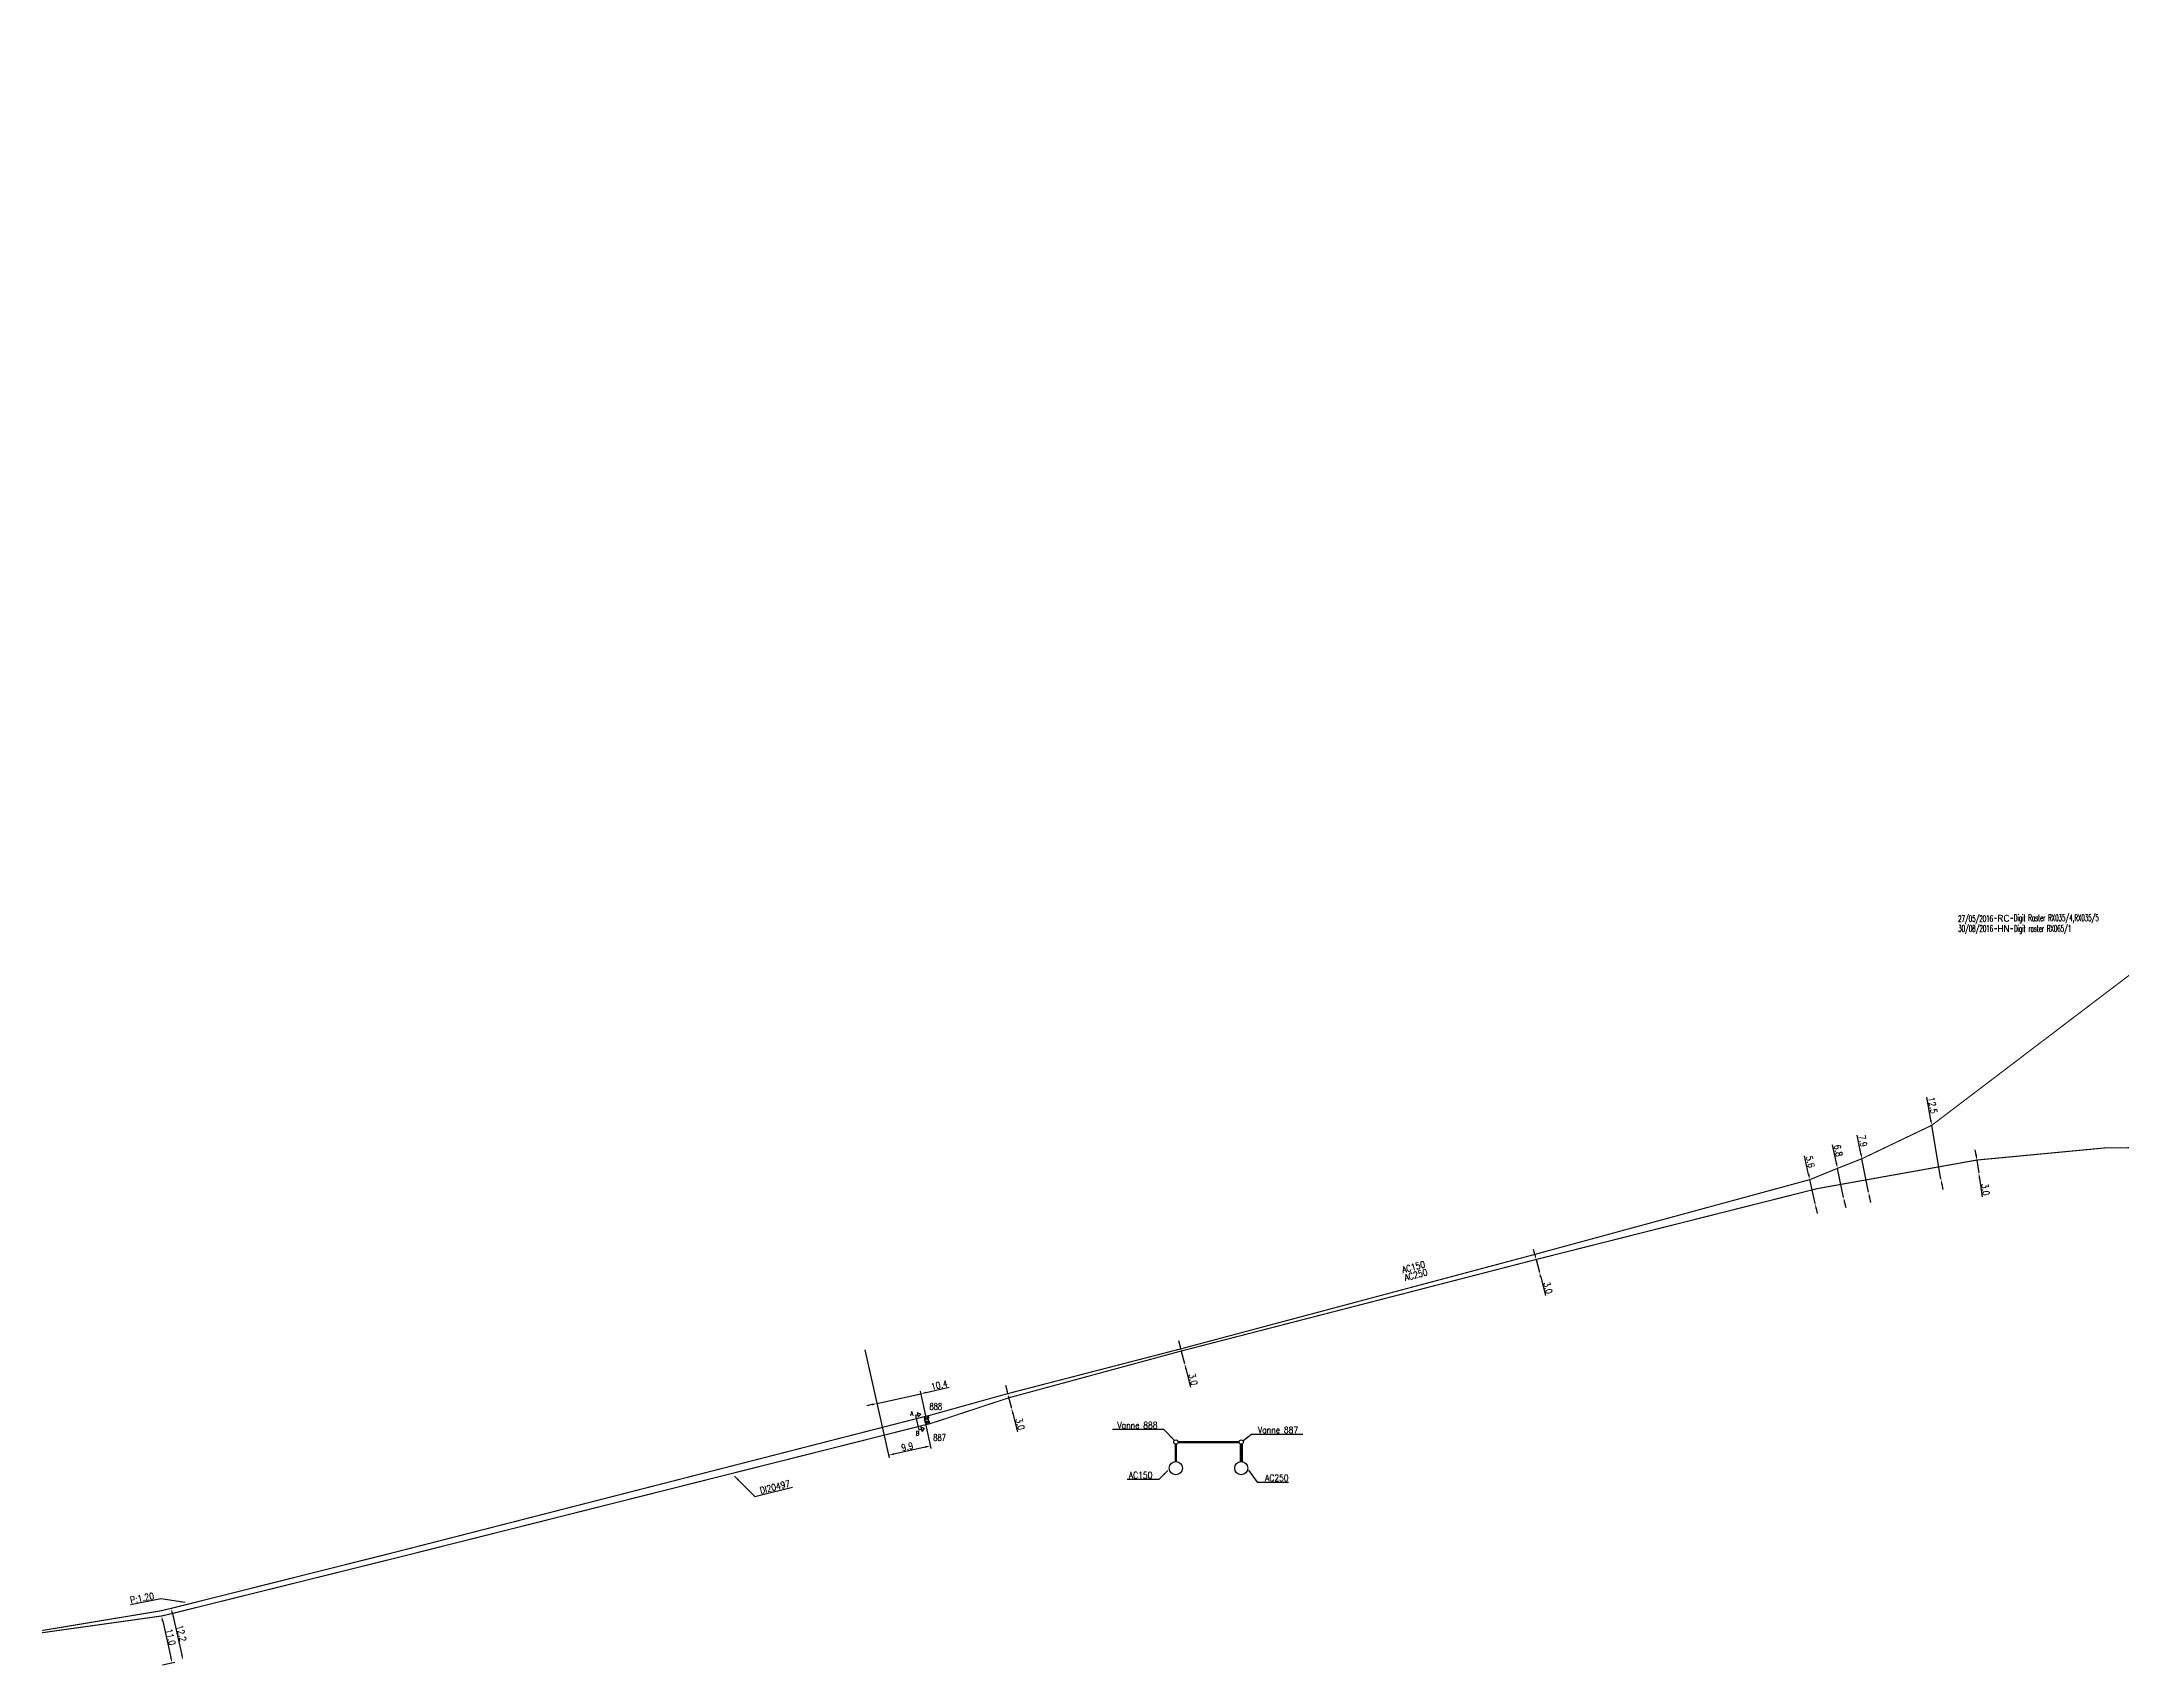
# Model space of a CAD drawing. Header units: millimetres. Extents: x 151000 to 151988, y 126000 to 127000.
# Drawn here: x 150999.9 to 151477.5, y 126562.9 to 126935.8 of the extents above; entities that cross this region are included whole.
import ezdxf
from ezdxf.enums import TextEntityAlignment as Align

# ---------------------------------------------------------------- set-up
doc = ezdxf.new("R2010")
doc.units = ezdxf.units.MM
doc.layers.get('0').update_dxf_attribs({"linetype": 'CONTINUOUS'})
for name, color, linetype in [('G_120', 4, 'CONTINUOUS'), ('G_300', 7, 'CONTINUOUS'), ('G_900', 7, 'CONTINUOUS'), ('G_910', 7, 'CONTINUOUS')]:
    doc.layers.add(name, color=color, linetype=linetype)
doc.styles.get("Standard").update_dxf_attribs({"font": 'romans.shx', "width": 0.85})
doc.linetypes.add('G_CROSS_COUNTRY', pattern='A,8,-7.08,["CROSS COUNTRY",Standard,S=1,R=0,X=-6.34,Y=-0.5],-7.08', length=22.16)
doc.dimstyles.get("Standard").update_dxf_attribs({"dimtxt": 1.5, "dimasz": 1.2, "dimexe": 0.625, "dimexo": 0.625, "dimgap": 0.25, "dimtad": 1, "dimdec": 1, "dimzin": 0, "dimdsep": 46, "dimtxsty": 'Standard', "dimcen": -0.5, "dimadec": 0, "dimazin": 0, "dimtfac": 1, "dimtdec": 1, "dimtmove": 0, "dimatfit": 3, "dimfxl": 0, "dimtolj": 1, "dimtzin": 0, "dimarcsym": 0})

# ---------------------------------------------------------------- blocks, each defined once
blk = doc.blocks.new('*D54')
at = {"layer": 'G_120', "color": 0, "linetype": 'Continuous', "lineweight": -2, "transparency": 16777216}
for p, q in [((151261.2, 126636.29), (151260.9, 126637.45)), ((151261.5, 126635.12), (151262.25, 126632.22)), ((151262.55, 126631.06), (151263.64, 126626.83))]:
    blk.add_line(p, q, dxfattribs=at)
at = {"layer": 'G_120', "color": 0, "linetype": 'Continuous', "transparency": 16777216}
for points in [[(151261.39, 126636.34), (151261.01, 126636.24), (151261.5, 126635.12)], [(151262.74, 126631.11), (151262.36, 126631.01), (151262.25, 126632.22)]]:
    blk.add_solid(points, dxfattribs=at)
at = {"layer": 'G_120', "color": 0, "linetype": 'Continuous', "transparency": 16777216, "insert": (151264.22, 126628.61), "char_height": 1.5, "attachment_point": 5, "rotation": 284.4915}
blk.add_mtext('\\A1;3.0', dxfattribs=at)
blk = doc.blocks.new('*D55')
at = {"layer": 'G_120', "color": 0, "linetype": 'Continuous', "lineweight": -2, "transparency": 16777216}
for p, q in [((151342.67, 126657.3), (151342.37, 126658.46)), ((151342.96, 126656.14), (151343.71, 126653.23)), ((151344, 126652.07), (151345.09, 126647.83))]:
    blk.add_line(p, q, dxfattribs=at)
at = {"layer": 'G_120', "color": 0, "linetype": 'Continuous', "transparency": 16777216}
for points in [[(151342.86, 126657.35), (151342.47, 126657.25), (151342.96, 126656.14)], [(151344.2, 126652.12), (151343.81, 126652.02), (151343.71, 126653.23)]]:
    blk.add_solid(points, dxfattribs=at)
at = {"layer": 'G_120', "color": 0, "linetype": 'Continuous', "transparency": 16777216, "insert": (151345.66, 126649.62), "char_height": 1.5, "attachment_point": 5, "rotation": 284.3214}
blk.add_mtext('\\A1;3.0', dxfattribs=at)
blk = doc.blocks.new('*D56')
at = {"layer": 'G_120', "color": 0, "linetype": 'Continuous', "lineweight": -2, "transparency": 16777216}
for p, q in [((151443.95, 126680.16), (151443.77, 126681.34)), ((151444.12, 126678.97), (151444.55, 126676)), ((151444.73, 126674.81), (151445.35, 126670.49))]:
    blk.add_line(p, q, dxfattribs=at)
at = {"layer": 'G_120', "color": 0, "linetype": 'Continuous', "transparency": 16777216}
for points in [[(151444.15, 126680.19), (151443.75, 126680.13), (151444.12, 126678.97)], [(151444.92, 126674.84), (151444.53, 126674.78), (151444.55, 126676)]]:
    blk.add_solid(points, dxfattribs=at)
at = {"layer": 'G_120', "color": 0, "linetype": 'Continuous', "transparency": 16777216, "insert": (151446.12, 126672.2), "char_height": 1.5, "attachment_point": 5, "rotation": 278.2798}
blk.add_mtext('\\A1;3.0', dxfattribs=at)
blk = doc.blocks.new('GIS_MODF')
at = {"color": 0, "linetype": 'Continuous', "flags": 128}
for points in [[(-2.18, -0.01), (-1.68, -0.01)], [(1.52, -0.01), (2.02, -0.01)]]:
    blk.add_lwpolyline(points, dxfattribs=at)
at = {"color": 0, "linetype": 'Continuous', "width": 0.5}
blk.add_attdef('DATE', text='', height=1.5, dxfattribs=at).set_placement((-2.5, -0.8), align=Align.RIGHT)
at = {"color": 0, "linetype": 'Continuous', "width": 1.771291}
blk.add_attdef('USER', text='', height=1.5, dxfattribs=at).set_placement((-1.51, -0.8), (1.28, -0.8), align=Align.FIT)
at = {"color": 0, "linetype": 'Continuous', "width": 0.5}
blk.add_attdef('DESC', (2.29, -0.8), '', height=1.5, dxfattribs=at)
blk = doc.blocks.new('*D57')
at = {"layer": 'G_120', "color": 0, "linetype": 'Continuous', "lineweight": -2, "transparency": 16777216}
blk.add_line((151029.89, 126574.85), (151032.08, 126565.3), dxfattribs=at)
at = {"layer": 'G_120', "color": 0, "linetype": 'Continuous', "transparency": 16777216}
for points in [[(151030.08, 126574.9), (151029.69, 126574.81), (151029.62, 126576.02)], [(151032.27, 126565.35), (151031.88, 126565.26), (151032.34, 126564.13)]]:
    blk.add_solid(points, dxfattribs=at)
at = {"layer": 'G_120', "color": 0, "linetype": 'Continuous', "transparency": 16777216, "insert": (151031.96, 126570.3), "char_height": 1.5, "attachment_point": 5, "rotation": 282.9147}
blk.add_mtext('\\A1;12.2', dxfattribs=at)
blk = doc.blocks.new('*D58')
at = {"layer": 'G_120', "color": 0, "linetype": 'Continuous', "lineweight": -2, "transparency": 16777216}
for p, q in [((151027.67, 126573.1), (151029.55, 126564.72)), ((151027.63, 126563.06), (151030.42, 126563.69))]:
    blk.add_line(p, q, dxfattribs=at)
at = {"layer": 'G_120', "color": 0, "linetype": 'Continuous', "transparency": 16777216}
for points in [[(151027.86, 126573.14), (151027.47, 126573.06), (151027.4, 126574.27)], [(151029.74, 126564.77), (151029.35, 126564.68), (151029.81, 126563.55)]]:
    blk.add_solid(points, dxfattribs=at)
at = {"layer": 'G_120', "color": 0, "linetype": 'Continuous', "transparency": 16777216, "insert": (151029.51, 126569.45), "char_height": 1.5, "attachment_point": 5, "rotation": 282.655}
blk.add_mtext('\\A1;11.0', dxfattribs=at)
blk = doc.blocks.new('*D59')
at = {"layer": 'G_120', "color": 0, "linetype": 'Continuous', "lineweight": -2, "transparency": 16777216}
for p, q in [((151188.88, 126635.4), (151194.44, 126610.57)), ((151202.83, 126618.07), (151204.03, 126612.72)), ((151202.72, 126613.07), (151195.47, 126611.44))]:
    blk.add_line(p, q, dxfattribs=at)
at = {"layer": 'G_120', "color": 0, "linetype": 'Continuous', "transparency": 16777216}
for points in [[(151202.68, 126613.26), (151202.76, 126612.87), (151203.89, 126613.33)], [(151195.43, 126611.64), (151195.51, 126611.25), (151194.3, 126611.18)]]:
    blk.add_solid(points, dxfattribs=at)
at = {"layer": 'G_120', "color": 0, "linetype": 'Continuous', "transparency": 16777216, "insert": (151198.59, 126613.17), "char_height": 1.5, "attachment_point": 5, "rotation": 12.6153}
blk.add_mtext('\\A1;9.9', dxfattribs=at)
blk = doc.blocks.new('*D60')
at = {"layer": 'G_120', "color": 0, "linetype": 'Continuous', "lineweight": -2, "transparency": 16777216}
for p, q in [((151221.49, 126626.02), (151221.19, 126627.18)), ((151221.79, 126624.86), (151222.54, 126621.96)), ((151222.4, 126625.02), (151222.4, 126625.02)), ((151222.84, 126620.79), (151223.93, 126616.56))]:
    blk.add_line(p, q, dxfattribs=at)
at = {"layer": 'G_120', "color": 0, "linetype": 'Continuous', "transparency": 16777216}
for points in [[(151221.69, 126626.07), (151221.3, 126625.97), (151221.79, 126624.86)], [(151223.03, 126620.84), (151222.65, 126620.74), (151222.54, 126621.96)]]:
    blk.add_solid(points, dxfattribs=at)
at = {"layer": 'G_120', "color": 0, "linetype": 'Continuous', "transparency": 16777216, "insert": (151224.5, 126618.35), "char_height": 1.5, "attachment_point": 5, "rotation": 284.4448}
blk.add_mtext('\\A1;3.0', dxfattribs=at)
blk = doc.blocks.new('G_300_04')
at = {"linetype": 'Continuous'}
h = blk.add_hatch(color=0, dxfattribs=at)
h.paths.add_polyline_path([(-0.5, 0.5), (-0.5, -0.5), (0, 0)])
h.paths.add_polyline_path([(0.5, 0.5), (0, 0), (0.5, -0.5)])
at = {"color": 0, "linetype": 'Continuous', "flags": 128}
blk.add_lwpolyline([(-0.5, -0.5), (0.5, 0.5), (0.5, -0.5), (-0.5, 0.5)], close=True, dxfattribs=at)
at = {"color": 0, "linetype": 'Continuous', "width": 0.75}
blk.add_attdef('NUM', text='', height=1, dxfattribs=at).set_placement((0, 1.78), align=Align.MIDDLE_CENTER)
at = {"color": 0, "linetype": 'Continuous', "width": 0.75, "flags": 3}
for tag, p in [('DEF_LEG', (0, -5)), ('DEF_COUP', (0, -7.5)), ('DEF_TYPE', (0, -10))]:
    blk.add_attdef(tag, text='', height=1.2, dxfattribs=at).set_placement(p, align=Align.MIDDLE)
blk = doc.blocks.new('*D61')
at = {"layer": 'G_120', "color": 0, "linetype": 'Continuous', "lineweight": -2, "transparency": 16777216}
for p, q in [((151433.56, 126688.13), (151432.64, 126693.45)), ((151435.88, 126674.59), (151433.76, 126686.94)), ((151436.09, 126673.41), (151436.29, 126672.23))]:
    blk.add_line(p, q, dxfattribs=at)
at = {"layer": 'G_120', "color": 0, "linetype": 'Continuous', "transparency": 16777216}
for points in [[(151433.76, 126688.16), (151433.36, 126688.09), (151433.76, 126686.94)], [(151436.28, 126673.45), (151435.89, 126673.38), (151435.88, 126674.59)]]:
    blk.add_solid(points, dxfattribs=at)
at = {"layer": 'G_120', "color": 0, "linetype": 'Continuous', "transparency": 16777216, "insert": (151433.98, 126691.55), "char_height": 1.5, "attachment_point": 5, "rotation": 279.7522}
blk.add_mtext('\\A1;12.5', dxfattribs=at)
blk = doc.blocks.new('*D62')
at = {"layer": 'G_120', "color": 0, "linetype": 'Continuous', "lineweight": -2, "transparency": 16777216}
for p, q in [((151405.51, 126675.64), (151404.57, 126679.91)), ((151406.98, 126669), (151405.77, 126674.47)), ((151407.24, 126667.83), (151407.5, 126666.66))]:
    blk.add_line(p, q, dxfattribs=at)
at = {"layer": 'G_120', "color": 0, "linetype": 'Continuous', "transparency": 16777216}
for points in [[(151405.71, 126675.69), (151405.32, 126675.6), (151405.77, 126674.47)], [(151407.43, 126667.87), (151407.04, 126667.79), (151406.98, 126669)]]:
    blk.add_solid(points, dxfattribs=at)
at = {"layer": 'G_120', "color": 0, "linetype": 'Continuous', "transparency": 16777216, "insert": (151405.89, 126678.58), "char_height": 1.5, "attachment_point": 5, "rotation": 282.4463}
blk.add_mtext('\\A1;5.6', dxfattribs=at)
blk = doc.blocks.new('*D63')
at = {"layer": 'G_120', "color": 0, "linetype": 'Continuous', "lineweight": -2, "transparency": 16777216}
for p, q in [((151411.89, 126678.23), (151411.01, 126682.45)), ((151413.52, 126670.4), (151412.13, 126677.06)), ((151413.76, 126669.23), (151414.01, 126668.05))]:
    blk.add_line(p, q, dxfattribs=at)
at = {"layer": 'G_120', "color": 0, "linetype": 'Continuous', "transparency": 16777216}
for points in [[(151412.08, 126678.28), (151411.69, 126678.19), (151412.13, 126677.06)], [(151413.96, 126669.27), (151413.57, 126669.19), (151413.52, 126670.4)]]:
    blk.add_solid(points, dxfattribs=at)
at = {"layer": 'G_120', "color": 0, "linetype": 'Continuous', "transparency": 16777216, "insert": (151412.3, 126681.14), "char_height": 1.5, "attachment_point": 5, "rotation": 281.7796}
blk.add_mtext('\\A1;6.8', dxfattribs=at)
blk = doc.blocks.new('*D64')
at = {"layer": 'G_120', "color": 0, "linetype": 'Continuous', "lineweight": -2, "transparency": 16777216}
for p, q in [((151417.51, 126680.46), (151416.67, 126684.69)), ((151419.27, 126671.56), (151417.74, 126679.28)), ((151419.51, 126670.38), (151419.74, 126669.21))]:
    blk.add_line(p, q, dxfattribs=at)
at = {"layer": 'G_120', "color": 0, "linetype": 'Continuous', "transparency": 16777216}
for points in [[(151417.71, 126680.5), (151417.32, 126680.42), (151417.74, 126679.28)], [(151419.7, 126670.42), (151419.31, 126670.35), (151419.27, 126671.56)]]:
    blk.add_solid(points, dxfattribs=at)
at = {"layer": 'G_120', "color": 0, "linetype": 'Continuous', "transparency": 16777216, "insert": (151417.96, 126683.36), "char_height": 1.5, "attachment_point": 5, "rotation": 281.208}
blk.add_mtext('\\A1;7.9', dxfattribs=at)
blk = doc.blocks.new('*D65')
at = {"layer": 'G_300', "color": 0, "linetype": 'Continuous', "lineweight": -2, "transparency": 16777216}
for p, q in [((151188.88, 126635.4), (151191.78, 126622.45)), ((151202.91, 126625.59), (151208.24, 126626.78)), ((151190.47, 126622.8), (151189.3, 126622.54)), ((151191.64, 126623.06), (151201.74, 126625.32)), ((151202.87, 126620.26), (151201.6, 126625.93))]:
    blk.add_line(p, q, dxfattribs=at)
at = {"layer": 'G_300', "color": 0, "linetype": 'Continuous', "transparency": 16777216}
for points in [[(151190.43, 126623), (151190.51, 126622.61), (151191.64, 126623.06)], [(151202.87, 126625.78), (151202.96, 126625.39), (151201.74, 126625.32)]]:
    blk.add_solid(points, dxfattribs=at)
at = {"layer": 'G_300', "color": 0, "linetype": 'Continuous', "transparency": 16777216, "insert": (151205.94, 126627.29), "char_height": 1.5, "attachment_point": 5, "rotation": 12.6153}
blk.add_mtext('\\A1;10.4', dxfattribs=at)
blk = doc.blocks.new('Coupe A-B')
at = {"ltscale": 0.5, "const_width": 0.5, "flags": 128}
for points in [[(151260.25, 126613.7), (151260.25, 126609.72)], [(151260.75, 126614.2), (151274.75, 126614.2)], [(151275.25, 126613.7), (151275.25, 126609.72)]]:
    blk.add_lwpolyline(points, dxfattribs=at)
at = {"ltscale": 0.5, "flags": 128}
for points in [[(151275, 126613.77), (151275, 126609.7)], [(151275.5, 126613.77), (151275.5, 126609.7)]]:
    blk.add_lwpolyline(points, dxfattribs=at)
at = {"ltscale": 0.5}
for centre, radius in [((151260.25, 126614.2), 0.5), ((151275.25, 126614.2), 0.5), ((151260.25, 126608.22), 1.5), ((151275.25, 126608.22), 1.5)]:
    blk.add_circle(centre, radius, dxfattribs=at)
at = {"layer": 'G_900', "color": 7, "ltscale": 0.5, "flags": 128}
for points in [[(151201, 126620.47), (151200.51, 126620.34), (151200.89, 126618.65), (151201.26, 126617), (151201.86, 126617.15)], [(151200.87, 126620.94), (151201.13, 126619.98), (151201.72, 126620.64), (151200.87, 126620.94)], [(151201.73, 126617.63), (151201.99, 126616.66), (151202.57, 126617.33), (151201.73, 126617.63)]]:
    blk.add_lwpolyline(points, dxfattribs=at)
at = {"ltscale": 0.5, "char_height": 1.5}
for s, insert, attachment_point in [('\\A1;Vanne 888', (151256.04, 126617.33), 9), ('\\A1;Vanne 887', (151279.08, 126616.24), 7), ('\\A1;AC150', (151254.86, 126605.87), 9), ('\\A1;AC250', (151286.13, 126605.22), 9)]:
    blk.add_mtext(s, dxfattribs=dict(at, insert=insert, attachment_point=attachment_point))
at = {"layer": 'G_900', "color": 7, "ltscale": 0.5, "char_height": 1, "attachment_point": 1}
for s, insert in [('A', (151199.28, 126621.27)), ('B', (151200.52, 126616.75))]:
    blk.add_mtext_dynamic_manual_height_columns(s, width=0.6511, gutter_width=160, heights=[0], dxfattribs=dict(at, insert=insert))
at = {"ltscale": 0.5, "annotation_type": 0, "has_hookline": 1}
for points, hookline_direction, text_width in [([(151259.93, 126614.59), (151257.49, 126617.08), (151256.29, 126617.08)], 1, 10.32), ([(151275.65, 126614.51), (151277.63, 126615.99), (151278.83, 126615.99)], 0, 10.32), ([(151258.43, 126607.69), (151256.31, 126605.62), (151255.11, 126605.62)], 1, 5.77), ([(151276.94, 126607.78), (151278.91, 126604.97), (151280.11, 126604.97)], 0, 5.77)]:
    blk.add_leader(points, dimstyle='Standard', override={"dimasz": 1.2}, dxfattribs=dict(at, hookline_direction=hookline_direction, text_width=text_width))

msp = doc.modelspace()

# ---------------------------------------------------------------- linework, layer by layer
at = {"layer": 'G_120', "linetype": 'G_CROSS_COUNTRY', "const_width": 0.25}
for points in [[(151764.26, 126935.68), (151754.98, 126927.15), (151735.9, 126909.89), (151731.22, 126905.55), (151712.05, 126892.41), (151700.42, 126889.71), (151700.42, 126889.71), (151433.76, 126686.94), (151417.74, 126679.28), (151412.13, 126677.06), (151405.77, 126674.47), (151342.67, 126657.31), (151261.37, 126635.61), (151221.67, 126625.34), (151203.45, 126620.26), (151202.55, 126620.06), (151202.55, 126620.06), (151082.02, 126589.17), (151029.62, 126576.02), (151027.17, 126575.45), (151000, 126570.94)], [(151202.64, 126619.57), (151202.5, 126619.54), (151202.69, 126618.68), (151202.85, 126618.71)], [(151203.45, 126620.26), (151203.56, 126619.78), (151203.38, 126619.73)], [(151203.46, 126618.85), (151203.67, 126618.9), (151203.78, 126618.41)]]:
    msp.add_lwpolyline(points, dxfattribs=at)
at = {"layer": 'G_120', "linetype": 'G_CROSS_COUNTRY'}
msp.add_lwpolyline([(151506.82, 126682.05, 0.25, 0.25, 0), (151473.58, 126681.76, 0.25, 0.25, 0), (151444.12, 126678.97, 0.25, 0.25, 0), (151407.48, 126672.41, 0.25, 0.25, 0), (151342.96, 126656.14, 0.25, 0.25, 0), (151261.5, 126635.12, 0.25, 0.25, 0), (151261.5, 126635.12, 0.25, 0.25, 0), (151221.92, 126624.38, 0.25, 0.25, 0), (151203.78, 126618.41, 0.25, 0.25, 0), (151202.88, 126618.21, 0.25, 0.25, 0), (151202.88, 126618.21, 0.25, 0.25, 0), (151082.36, 126587.88, 0.25, 0.25, 0), (151029.89, 126574.85, 0.25, 0.25, 0), (151027.4, 126574.27, 0.25, 0.25, 0), (151000, 126570.43, 0, 0, 0)], format="xyseb", dxfattribs=at)
at = {"layer": 'G_120', "linetype": 'G_CROSS_COUNTRY', "const_width": 0.25, "flags": 128}
msp.add_lwpolyline([(151202.45, 126620.11), (151202.48, 126619.96)], dxfattribs=at)

# ---------------------------------------------------------------- block references
at = {"layer": 'G_300'}
ref = msp.add_blockref('G_300_04', (151203.01, 126619.65), dxfattribs=dict(at, xscale=0.75, yscale=0.75, zscale=0.75, rotation=192.6152957649498))
ref.add_attrib('NUM', '888', dxfattribs={"layer": '0', "color": 0, "linetype": 'Continuous', "height": 1.5, "width": 0.75}).set_placement((151205.14, 126622.4), align=Align.MIDDLE_CENTER)
ref = msp.add_blockref('G_300_04', (151203.22, 126618.8), dxfattribs=dict(at, xscale=0.75, yscale=0.75, zscale=0.75, rotation=192.6152957645581))
ref.add_attrib('NUM', '887', dxfattribs={"layer": '0', "color": 0, "linetype": 'Continuous', "height": 1.5, "width": 0.75}).set_placement((151206, 126615.25), align=Align.MIDDLE_CENTER)
at = {"layer": 'G_900', "linetype": 'Continuous'}
msp.add_blockref('Coupe A-B', (0, 0), dxfattribs=at)
at = {"layer": 'G_910'}
ref = msp.add_blockref('GIS_MODF', (151450.35, 126734.53), dxfattribs=at)
ref.add_attrib('DATE', '27/05/2016', dxfattribs={"layer": '0', "color": 0, "linetype": 'Continuous', "height": 1.5, "width": 0.5}).set_placement((151447.84, 126733.66), align=Align.RIGHT)
ref.add_attrib('USER', 'RC', dxfattribs={"layer": '0', "color": 0, "linetype": 'Continuous', "height": 1.5, "rotation": 360, "width": 0.99919}).set_placement((151448.84, 126733.73), (151451.63, 126733.73), align=Align.FIT)
ref.add_attrib('DESC', 'Digit Raster RX035/4,RX035/5', (151452.63, 126733.86), dxfattribs={"layer": '0', "color": 0, "linetype": 'Continuous', "height": 1.5, "width": 0.5})
ref = msp.add_blockref('GIS_MODF', (151450.36, 126732.19), dxfattribs=at)
ref.add_attrib('DATE', '30/08/2016', dxfattribs={"layer": '0', "color": 0, "linetype": 'Continuous', "height": 1.5, "width": 0.5}).set_placement((151447.86, 126731.39), align=Align.RIGHT)
ref.add_attrib('USER', 'HN', dxfattribs={"layer": '0', "color": 0, "linetype": 'Continuous', "height": 1.5, "width": 0.97421}).set_placement((151448.86, 126731.39), (151451.64, 126731.39), align=Align.FIT)
ref.add_attrib('DESC', 'Digit raster RX065/1', (151452.65, 126731.39), dxfattribs={"layer": '0', "color": 0, "linetype": 'Continuous', "height": 1.5, "width": 0.5})

# ---------------------------------------------------------------- texts
at = {"layer": 'G_120', "linetype": 'Continuous', "width": 0.85}
for s, rotation, p in [('AC150', 14.9473, (151312.38, 126652.98)), ('AC250', 14.4635, (151312.91, 126651.21))]:
    msp.add_text(s, height=1.5, rotation=rotation, dxfattribs=at).set_placement(p)
at = {"layer": 'G_120', "linetype": 'Continuous', "insert": (151164.97, 126602.33), "char_height": 1.5, "attachment_point": 7, "rotation": 13.9565}
msp.add_mtext('\\A1;DI20497', dxfattribs=at)
at = {"layer": 'G_120', "linetype": 'Continuous', "ltscale": 0.5, "insert": (151025.8, 126578.21), "char_height": 1.5, "attachment_point": 9, "rotation": 11.1584}
msp.add_mtext('\\A1;P:1.20', dxfattribs=at)

# ---------------------------------------------------------------- dimensions: what is measured, and where the dimension line sits
at = {"layer": 'G_120', "linetype": 'Continuous'}
for base, p1, p2, angle, override, picture, middle in [((151435.88, 126674.59), (151433.76, 126686.94), (151435.88, 126674.59), 99.7522, {"dimatfit": 0}, '*D61', (151433, 126691.38)), ((151419.27, 126671.56), (151417.74, 126679.28), (151419.27, 126671.56), 101.208, {"dimatfit": 0}, '*D64', (151416.98, 126683.16)), ((151406.98, 126669), (151405.77, 126674.47), (151406.98, 126669), 102.4463, {"dimatfit": 0}, '*D62', (151404.91, 126678.36)), ((151413.52, 126670.4), (151412.13, 126677.06), (151413.52, 126670.4), 101.7796, {"dimatfit": 0}, '*D63', (151411.32, 126680.93)), ((151444.55, 126676), (151444.12, 126678.97), (151444.55, 126676), 98.2798, {"dimscale": 1, "dimlfac": 1, "dimlunit": 2, "dimatfit": 0}, '*D56', (151445.13, 126672.06)), ((151343.71, 126653.23), (151342.96, 126656.14), (151343.71, 126653.23), 104.3214, {"dimscale": 1, "dimlfac": 1, "dimlunit": 2, "dimatfit": 0}, '*D55', (151344.69, 126649.37)), ((151262.25, 126632.22), (151261.5, 126635.12), (151262.25, 126632.22), 104.4915, {"dimscale": 1, "dimlfac": 1, "dimlunit": 2, "dimatfit": 0}, '*D54', (151263.25, 126628.36)), ((151222.54, 126621.96), (151221.79, 126624.86), (151222.54, 126621.96), 104.4448, {"dimscale": 1, "dimlfac": 1, "dimlunit": 2, "dimatfit": 0}, '*D60', (151223.53, 126618.1)), ((151029.81, 126563.55), (151027.4, 126574.27), (151027.02, 126562.92), 102.655, {"dimatfit": 0}, '*D58', (151028.54, 126569.23)), ((151032.34, 126564.13), (151029.62, 126576.02), (151032.34, 126564.13), 102.9147, {"dimatfit": 0}, '*D57', (151030.98, 126570.08))]:
    dim = msp.add_linear_dim(base=base, p1=p1, p2=p2, angle=angle, dimstyle='Standard', override=override, dxfattribs=at)
    dim.commit()
    dim.dimension.update_dxf_attribs({"geometry": picture, "text_midpoint": middle, "dimtype": 160})
dim = msp.add_linear_dim(base=(151194.3, 126611.18), p1=(151202.69, 126618.68), p2=(151188.74, 126636.01), angle=12.6153, text='9.9', dimstyle='Standard', override={"dimatfit": 0}, dxfattribs=at)
dim.commit()
dim.dimension.update_dxf_attribs({"geometry": '*D59', "text_midpoint": (151198.81, 126612.19), "dimtype": 160})
at = {"layer": 'G_300', "linetype": 'Continuous'}
dim = msp.add_linear_dim(base=(151191.64, 126623.06), p1=(151203.01, 126619.65), p2=(151188.74, 126636.01), angle=12.6153, text='10.4', dimstyle='Standard', override={"dimatfit": 0}, dxfattribs=at)
dim.commit()
dim.dimension.update_dxf_attribs({"geometry": '*D65', "text_midpoint": (151206.16, 126626.31), "dimtype": 160})

# ---------------------------------------------------------------- leaders
at = {"layer": 'G_120', "linetype": 'Continuous', "annotation_type": 0, "has_hookline": 1, "hookline_direction": 0, "text_width": 7.41, "horizontal_direction": (0.970479, 0.241185, 0)}
msp.add_leader([(151158.92, 126606.37), (151163.62, 126601.74), (151164.79, 126602.03)], dimstyle='Standard', dxfattribs=at)
at = {"layer": 'G_120', "linetype": 'Continuous', "ltscale": 0.5, "annotation_type": 0, "has_hookline": 1, "hookline_direction": 1, "text_width": 5.71, "horizontal_direction": (0.981096, 0.193523, 0)}
msp.add_leader([(151032.81, 126577.38), (151027.27, 126578.24), (151026.09, 126578.01)], dimstyle='Standard', dxfattribs=at)

doc.saveas('drawing.dxf')
